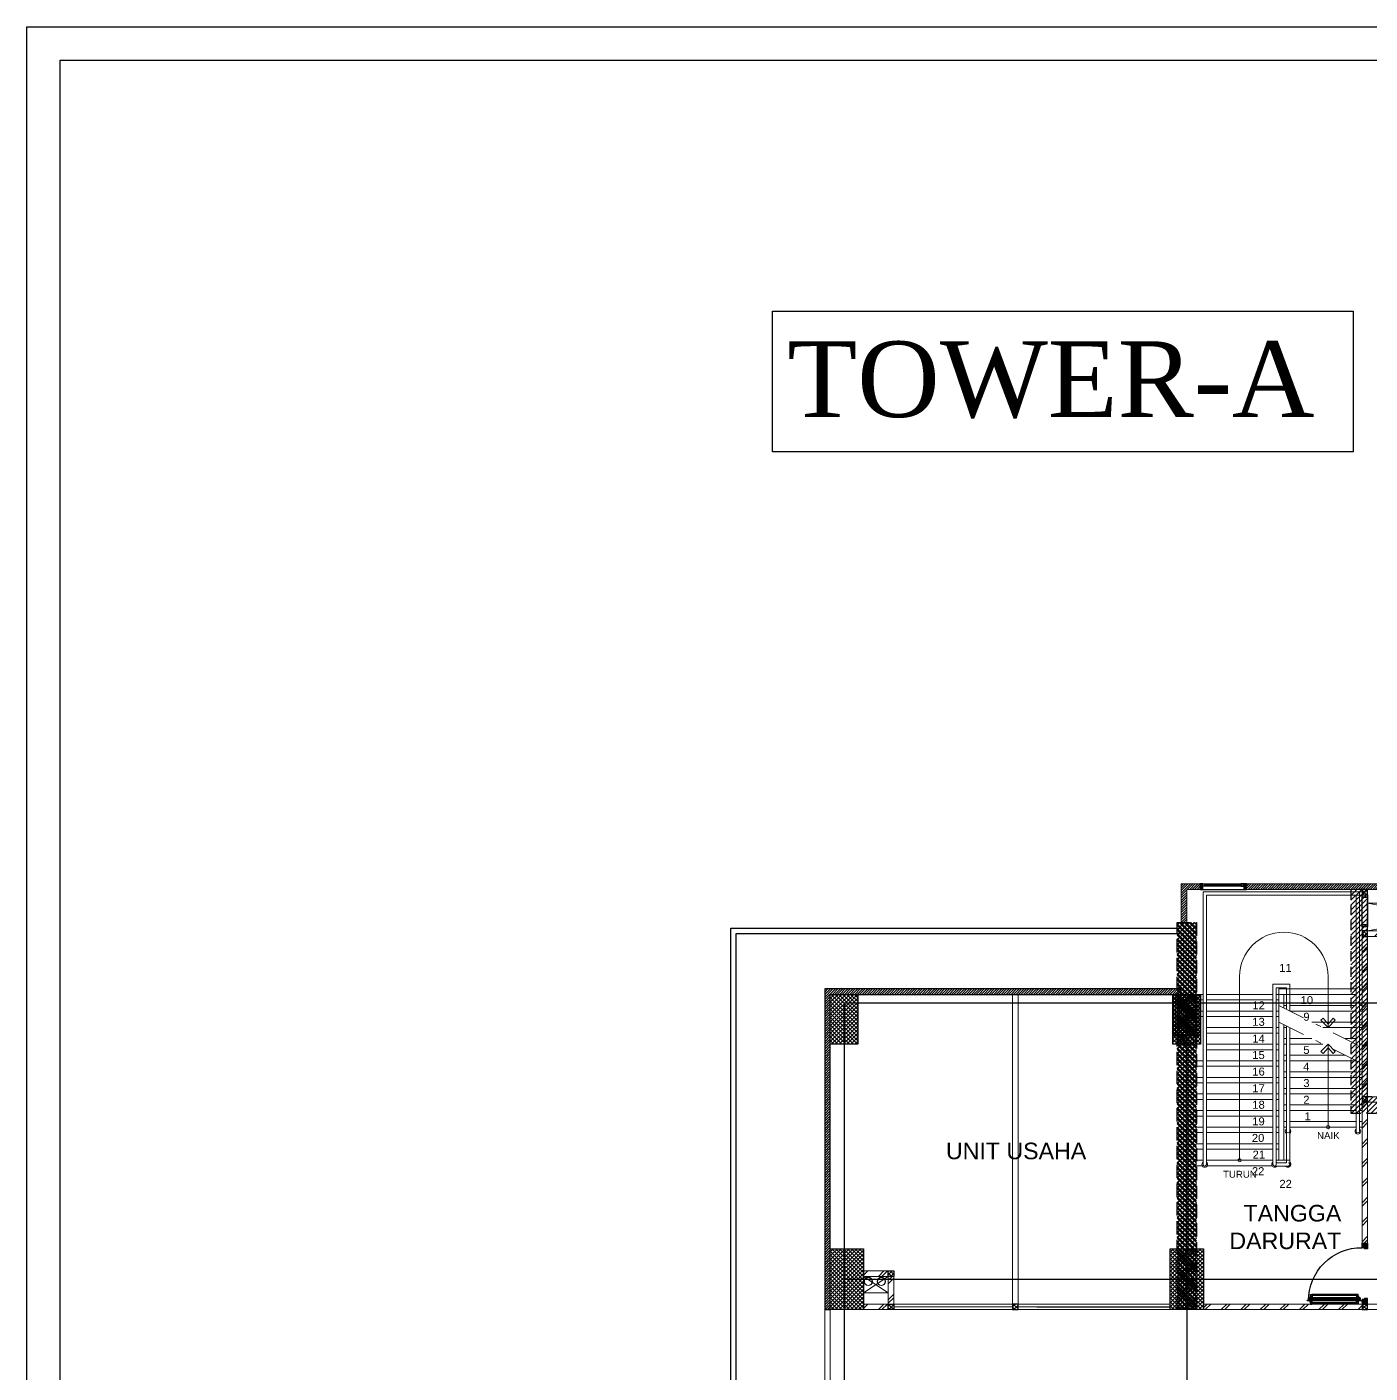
# Model space of a CAD drawing. Header units: millimetres. Extents: x -324 to 75, y -297 to 74.
# Drawn here: x -135.21 to -110.91, y 49.65 to 74 of the extents above; entities that cross this region are included whole.
import ezdxf
from ezdxf.enums import TextEntityAlignment as Align

# ---------------------------------------------------------------- set-up
doc = ezdxf.new("R2010")
doc.units = ezdxf.units.MM
doc.linetypes.add('ACAD_ISO02W100', pattern=[15, 12, -3])
doc.linetypes.add('DASHDOT', pattern=[1, 0.5, -0.25, 0, -0.25])
doc.layers.get('defpoints').update_dxf_attribs({"color": 1})
for name, color, linetype, lineweight in [('ars', 11, 'Continuous', 0), ('ars @ 1', 11, 'Continuous', 0), ('ARSIR', 31, 'Continuous', 5), ('ARSIR @ 1', 31, 'Continuous', 5), ('ARSIR KOLOM @ 1', 8, 'Continuous', 13), ('KOL', 1, 'Continuous', 30), ('KOLOM', 4, 'Continuous', 9), ('KOP', 7, 'Continuous', 20), ('KOP GARIS', 1, 'Continuous', 30), ('lan', 7, 'Continuous', 15), ('LIFT', 15, 'Continuous', 15), ('NOT', 7, 'Continuous', 20), ('Stair', 7, 'Continuous', 15), ('tem', 5, 'Continuous', 20), ('u', 6, 'Continuous', 20)]:
    doc.layers.add(name, color=color, linetype=linetype, lineweight=lineweight)
doc.layers.add('as', color=1, linetype='Continuous', plot=False)
for name, color, linetype in [('dinding', 3, 'Continuous'), ('HID', 1, 'Continuous'), ('Kusen', 30, 'Continuous'), ('STL', 6, 'Continuous'), ('TXT-50', 2, 'Continuous')]:
    doc.layers.add(name, color=color, linetype=linetype)
doc.styles.add('BOLD', font='arial.ttf')
doc.styles.add('RM25', font='arial.ttf')
doc.styles.add('ROMANT', font='romantic.ttf', dxfattribs={"height": 1.2})
doc.styles.get("Standard").update_dxf_attribs({"font": 'arial.ttf'})
pattern_1 = [(45, (1583.21095, -452.5532), (-0.176776695, 0.176776695), []), (45, (1583.27345, -452.5532), (-0.176776695, 0.176776695), [])]
pattern_2 = [(225, (0.55, -51.300008), (0.022097087, -0.022097087), [])]
pattern_3 = [(225, (1.1, 1e-06), (-0.014142, 0.014142), []), (135, (1.1, 1e-06), (0.014142, 0.014142), [])]
pattern_4 = [(315, (-2e-13, 1e-06), (0.014142, 0.014142), []), (45, (-2e-13, 1e-06), (-0.014142, 0.014142), [])]

# ---------------------------------------------------------------- blocks, each defined once
blk = doc.blocks.new('k1')
at = {"layer": 'ars'}
h = blk.add_hatch(dxfattribs=at)
h.set_pattern_fill('_USER', color=256, scale=0.05, angle=45, double=1, pattern_type=0)
h.set_pattern_definition([(45, (0, -5), (-0.03535534, 0.03535534), []), (135, (0, -5), (-0.03535534, -0.03535534), [])])
h.paths.add_polyline_path([(-0.3, -0.55), (0.3, -0.55), (0.3, 0.55), (-0.3, 0.55)])
at = {"layer": 'KOL'}
blk.add_lwpolyline([(-0.3, -0.55), (0.3, -0.55), (0.3, 0.55), (-0.3, 0.55)], close=True, dxfattribs=at)
blk = doc.blocks.new('k3')
at = {"layer": 'ars'}
h = blk.add_hatch(dxfattribs=at)
h.set_pattern_fill('_USER', color=256, scale=0.05, angle=45, double=1, pattern_type=0)
h.set_pattern_definition([(45, (0, -5.05), (-0.03535534, 0.03535534), []), (135, (0, -5.05), (-0.03535534, -0.03535534), [])])
h.paths.add_polyline_path([(-0.25, -0.45), (0.25, -0.45), (0.25, 0.45), (-0.25, 0.45)])
at = {"layer": 'KOL'}
blk.add_lwpolyline([(-0.25, -0.45), (0.25, -0.45), (0.25, 0.45), (-0.25, 0.45)], close=True, dxfattribs=at)
blk = doc.blocks.new('T. J2')
at = {"layer": 'Kusen'}
for p, q in [((-0.419, 0), (0.331, 0)), ((-0.369, 0.1), (0.281, 0.1)), ((0.281, 0.06), (-0.369, 0.06))]:
    blk.add_line(p, q, dxfattribs=at)
for points in [[(-0.459, 0), (-0.419, 0), (-0.419, 0.1), (-0.459, 0.1)], [(0.331, 0), (0.371, 0), (0.371, 0.1), (0.331, 0.1)]]:
    blk.add_lwpolyline(points, close=True, dxfattribs=at)
for points in [[(-0.369, 0.077), (-0.369, 0.06), (-0.419, 0.06), (-0.419, 0.1), (-0.369, 0.1), (-0.369, 0.082), (-0.379, 0.082), (-0.379, 0.077), (-0.369, 0.077)], [(0.281, 0.077), (0.281, 0.06), (0.331, 0.06), (0.331, 0.1), (0.281, 0.1), (0.281, 0.082), (0.291, 0.082), (0.291, 0.077), (0.281, 0.077)]]:
    blk.add_lwpolyline(points, dxfattribs=at)
at = {"layer": 'Kusen', "color": 141}
blk.add_lwpolyline([(-0.379, 0.077), (0.291, 0.077), (0.291, 0.082), (-0.379, 0.082)], close=True, dxfattribs=at)
blk = doc.blocks.new('P.SHAFT')
for points in [[(-0.05, 0.54), (-0.05, 0.58), (0.05, 0.58), (0.05, 0.54)], [(-0.05, 0.04), (-0.05, 0.54), (0.05, 0.54), (0.05, 0.04)], [(-0.05, 0), (-0.05, 0.04), (0.05, 0.04), (0.05, 0)]]:
    blk.add_lwpolyline(points, close=True)
blk = doc.blocks.new('K 10.10')
at = {"layer": 'ars'}
h = blk.add_hatch(dxfattribs=at)
h.set_pattern_fill('_USER', color=256, scale=0.05, angle=45, double=1, pattern_type=0)
h.set_pattern_definition([(45, (0, 0), (-0.035355339, 0.035355339), []), (135, (0, 0), (-0.035355339, -0.035355339), [])])
h.paths.add_polyline_path([(1560.538, 1380.407), (1560.638, 1380.407), (1560.638, 1380.507), (1560.538, 1380.507)])
at = {"layer": 'KOL'}
blk.add_lwpolyline([(1560.538, 1380.407), (1560.638, 1380.407), (1560.638, 1380.507), (1560.538, 1380.507)], close=True, dxfattribs=at)
blk = doc.blocks.new("k3'")
at = {"layer": 'ars'}
h = blk.add_hatch(dxfattribs=at)
h.set_pattern_fill('_USER', color=256, scale=0.05, angle=45, double=1, pattern_type=0)
h.set_pattern_definition([(45, (0, -4.975), (-0.03535534, 0.03535534), []), (135, (0, -4.975), (-0.03535534, -0.03535534), [])])
h.paths.add_polyline_path([(-0.25, -0.375), (0.25, -0.375), (0.25, 0.375), (-0.25, 0.375)])
at = {"layer": 'KOL'}
blk.add_lwpolyline([(-0.25, -0.375), (0.25, -0.375), (0.25, 0.375), (-0.25, 0.375)], close=True, dxfattribs=at)
blk = doc.blocks.new('KLOPRAK-10')
at = {"layer": 'ARSIR KOLOM @ 1'}
blk.add_hatch(color=256, dxfattribs=at).paths.add_polyline_path([(390.015, -20.575), (390.115, -20.575), (390.115, -20.475), (390.015, -20.475)])
at = {"layer": 'as'}
blk.add_line((390.115, -20.475), (390.015, -20.575), dxfattribs=at)
blk.add_lwpolyline([(390.015, -20.475), (390.115, -20.575)], dxfattribs=at)
at = {"layer": 'KOLOM'}
blk.add_lwpolyline([(390.015, -20.575), (390.115, -20.575), (390.115, -20.475), (390.015, -20.475)], close=True, dxfattribs=at)
blk = doc.blocks.new('D-P90')
at = {"layer": 'ars'}
h = blk.add_hatch(dxfattribs=at)
h.set_pattern_fill('ANSI37', color=256, scale=0.005, angle=-90, style=0)
h.set_pattern_definition([(45, (-1350.94906, -1248.591899), (0.01122532015, -0.01122532015), []), (315, (-1350.94906, -1248.591899), (-0.01122532015, -0.01122532015), [])])
h.paths.add_polyline_path([(0.009, -0.183, -0.414214), (0.01, -0.184), (0.01, -1.116, -0.414214), (0.009, -1.117), (-0.034, -1.117, 0.414214), (-0.037, -1.12), (-0.037, -1.142, -1), (-0.038, -1.142), (-0.038, -0.158, -1), (-0.037, -0.158), (-0.037, -0.181, 0.414214), (-0.034, -0.183)])
at = {"layer": 'as'}
for p, q in [((-0.04, -0.158), (-0.046, -0.158)), ((-0.042, -0.161), (-0.042, -0.155))]:
    blk.add_line(p, q, dxfattribs=at)
at = {"layer": 'HID'}
for p, q in [((-0.044, -0.125), (-0.092, -0.077)), ((-0.042, -0.123), (-0.091, -0.075)), ((-0.066, -0.147), (-0.023, -0.104)), ((-0.063, -0.147), (-0.023, -0.107)), ((0.966, -0.147), (0.923, -0.104)), ((0.963, -0.147), (0.923, -0.107)), ((0.942, -0.123), (0.991, -0.075)), ((0.944, -0.125), (0.992, -0.077))]:
    blk.add_line(p, q, dxfattribs=at)
for points in [[(-0.044, -0.125), (-0.044, -0.125), (-0.042, -0.123), (-0.042, -0.123)], [(0.944, -0.125), (0.944, -0.125), (0.942, -0.123), (0.942, -0.123)]]:
    blk.add_lwpolyline(points, dxfattribs=at)
at = {"layer": 'KOL'}
blk.add_line((0.97, -0.13), (0.97, -0.15), dxfattribs=at)
at = {"layer": 'Kusen', "ltscale": 2}
for p, q in [((-0.099, -0.221), (-0.099, -1.06)), ((-0.079, -0.241), (-0.079, -1.06)), ((-0.074, -0.211), (-0.04, -0.211)), ((-0.074, -0.221), (-0.074, -0.211)), ((-0.074, -0.251), (-0.074, -0.241)), ((-0.061, -0.251), (-0.061, -0.211)), ((-0.04, -0.251), (-0.04, -0.211)), ((0.046, -0.211), (0.012, -0.211)), ((0.012, -0.251), (0.012, -0.211)), ((0.033, -0.251), (0.033, -0.211)), ((0.046, -0.221), (0.046, -0.211)), ((0.046, -0.251), (0.046, -0.241)), ((0.053, -0.241), (0.053, -1.06)), ((0.073, -0.221), (0.073, -1.06)), ((-0.074, -0.251), (-0.04, -0.251)), ((0.046, -0.251), (0.012, -0.251)), ((-0.074, -1.05), (-0.04, -1.05)), ((-0.074, -1.05), (-0.074, -1.06)), ((-0.074, -1.08), (-0.074, -1.09)), ((-0.074, -1.09), (-0.04, -1.09)), ((-0.061, -1.05), (-0.061, -1.09)), ((-0.04, -1.05), (-0.04, -1.09)), ((0.046, -1.05), (0.012, -1.05)), ((0.012, -1.05), (0.012, -1.09)), ((0.046, -1.09), (0.012, -1.09)), ((0.033, -1.05), (0.033, -1.09)), ((0.046, -1.05), (0.046, -1.06)), ((0.046, -1.08), (0.046, -1.09))]:
    blk.add_line(p, q, dxfattribs=at)
at = {"layer": 'Kusen'}
for p, q in [((-0.042, -0.155), (-0.038, -0.156)), ((-0.042, -0.157), (-0.038, -0.158))]:
    blk.add_line(p, q, dxfattribs=at)
at = {"layer": 'Kusen', "ltscale": 2}
for points in [[(-0.099, -0.241), (-0.061, -0.241), (-0.061, -0.221), (-0.099, -0.221), (-0.099, -0.241)], [(0.073, -0.241), (0.033, -0.241), (0.033, -0.221), (0.073, -0.221), (0.073, -0.241)], [(-0.101, -1.06), (-0.061, -1.06), (-0.061, -1.08), (-0.101, -1.08), (-0.101, -1.06)], [(0.073, -1.06), (0.033, -1.06), (0.033, -1.08), (0.073, -1.08), (0.073, -1.06)]]:
    blk.add_lwpolyline(points, dxfattribs=at)
at = {"layer": 'Kusen'}
blk.add_circle((-0.042, -0.158), 0.001, dxfattribs=at)
for radius, start, end in [(0.0025, 75.7804, 11.3851), (0.961, 270, 0.4597)]:
    blk.add_arc((-0.042, -0.158), radius, start, end, dxfattribs=at)
at = {"layer": 'STL'}
for p, q in [((-0.038, -0.158), (-0.038, -1.142)), ((-0.037, -0.181), (-0.037, -0.158)), ((-0.034, -0.183), (0.009, -0.183)), ((0.01, -0.184), (0.01, -1.116)), ((-0.037, -1.12), (-0.037, -1.142)), ((-0.034, -1.117), (0.009, -1.117))]:
    blk.add_line(p, q, dxfattribs=at)
for points in [[(0, -0.1), (0, -0.103), (-0.019, -0.103, 0.414214), (-0.02, -0.105), (-0.02, -0.148, -0.414214), (-0.022, -0.15), (-0.068, -0.15, -0.414214), (-0.07, -0.148), (-0.07, -0.13), (-0.067, -0.13), (-0.067, -0.146, 0.414214), (-0.065, -0.147), (-0.024, -0.147, 0.414214), (-0.023, -0.146), (-0.023, -0.102, -0.414214), (-0.021, -0.1)], [(0.9, -0.1), (0.9, -0.103), (0.919, -0.103, -0.414214), (0.92, -0.105), (0.92, -0.148, 0.414214), (0.922, -0.15), (0.968, -0.15, 0.414214), (0.97, -0.148), (0.97, -0.13), (0.967, -0.13), (0.967, -0.146, -0.414214), (0.966, -0.147), (0.925, -0.147, -0.414214), (0.923, -0.146), (0.923, -0.102, 0.414214), (0.921, -0.1)]]:
    blk.add_lwpolyline(points, format="xyb", close=True, dxfattribs=at)
blk.add_lwpolyline([(0.009, -0.182), (-0.034, -0.182, -0.414214), (-0.035, -0.181), (-0.035, -0.158, 1), (-0.04, -0.158), (-0.04, -1.142, 1), (-0.035, -1.142), (-0.035, -1.12, -0.414214), (-0.034, -1.119), (0.009, -1.119, 0.414214), (0.012, -1.116), (0.012, -0.184)], format="xyb", dxfattribs=at)
for centre, radius, start, end in [((-0.038, -0.158), 0.00075, 0, 180), ((-0.034, -0.181), 0.0025, 180, 270), ((0.009, -0.184), 0.0025, 360, 90), ((0.009, -0.184), 0.001, 360, 90), ((-0.038, -1.142), 0.00075, 180, 0), ((-0.034, -1.12), 0.0025, 90, 180), ((0.009, -1.116), 0.001, 270, 0)]:
    blk.add_arc(centre, radius, start, end, dxfattribs=at)
blk = doc.blocks.new('PINTU DARURAT')
at = {"layer": 'ARSIR'}
h = blk.add_hatch(dxfattribs=at)
h.set_pattern_fill('_USER', color=256, scale=0.02, angle=315, style=0, double=1, pattern_type=0)
h.set_pattern_definition(pattern_4)
edge = h.paths.add_edge_path()
edge.add_line((0, 0), (0.1, 0))
edge.add_line((0.1, 0), (0.1, 0.05))
edge.add_line((0.1, 0.05), (0.077, 0.05))
edge.add_line((0.077, 0.05), (0.077, 0.096))
edge.add_arc((0.076, 0.096), 0.0015, 360, 450)
edge.add_line((0.075, 0.097), (0.035, 0.097))
edge.add_arc((0.035, 0.096), 0.0015, 90, 180)
edge.add_line((0.033, 0.096), (0.033, 0.08))
edge.add_line((0.033, 0.08), (0.03, 0.08))
edge.add_line((0.03, 0.08), (0.03, 0.1))
edge.add_line((0.03, 0.1), (0, 0.1))
edge.add_line((0, 0.1), (0, 0))
h = blk.add_hatch(dxfattribs=at)
h.set_pattern_fill('_USER', color=256, scale=0.02, angle=315, style=0, double=1, pattern_type=0)
h.set_pattern_definition(pattern_4)
edge = h.paths.add_edge_path()
edge.add_line((0, 0), (0.1, 0))
edge.add_line((0.1, 0), (0.1, 0.05))
edge.add_line((0.1, 0.05), (0.077, 0.05))
edge.add_line((0.077, 0.05), (0.077, 0.096))
edge.add_arc((0.076, 0.096), 0.0015, 360, 450)
edge.add_line((0.075, 0.097), (0.035, 0.097))
edge.add_arc((0.035, 0.096), 0.0015, 90, 180)
edge.add_line((0.033, 0.096), (0.033, 0.08))
edge.add_line((0.033, 0.08), (0.03, 0.08))
edge.add_line((0.03, 0.08), (0.03, 0.1))
edge.add_line((0.03, 0.1), (0, 0.1))
edge.add_line((0, 0.1), (0, 0))
h = blk.add_hatch(dxfattribs=at)
h.set_pattern_fill('_USER', color=256, scale=0.02, angle=315, style=0, double=1, pattern_type=0)
h.set_pattern_definition(pattern_3)
edge = h.paths.add_edge_path()
edge.add_line((1.1, 0), (1, 0))
edge.add_line((1, 0), (1, 0.05))
edge.add_line((1, 0.05), (1.023, 0.05))
edge.add_line((1.023, 0.05), (1.023, 0.096))
edge.add_arc((1.024, 0.096), 0.0015, -630, -540, ccw=False)
edge.add_line((1.024, 0.097), (1.065, 0.097))
edge.add_arc((1.065, 0.096), 0.0015, -360, -270, ccw=False)
edge.add_line((1.067, 0.096), (1.067, 0.08))
edge.add_line((1.067, 0.08), (1.07, 0.08))
edge.add_line((1.07, 0.08), (1.07, 0.1))
edge.add_line((1.07, 0.1), (1.1, 0.1))
edge.add_line((1.1, 0.1), (1.1, 0))
h = blk.add_hatch(dxfattribs=at)
h.set_pattern_fill('_USER', color=256, scale=0.02, angle=315, style=0, double=1, pattern_type=0)
h.set_pattern_definition(pattern_3)
edge = h.paths.add_edge_path()
edge.add_line((1.1, 0), (1, 0))
edge.add_line((1, 0), (1, 0.05))
edge.add_line((1, 0.05), (1.023, 0.05))
edge.add_line((1.023, 0.05), (1.023, 0.096))
edge.add_arc((1.024, 0.096), 0.0015, -630, -540, ccw=False)
edge.add_line((1.024, 0.097), (1.065, 0.097))
edge.add_arc((1.065, 0.096), 0.0015, -360, -270, ccw=False)
edge.add_line((1.067, 0.096), (1.067, 0.08))
edge.add_line((1.067, 0.08), (1.07, 0.08))
edge.add_line((1.07, 0.08), (1.07, 0.1))
edge.add_line((1.07, 0.1), (1.1, 0.1))
edge.add_line((1.1, 0.1), (1.1, 0))
at = {"layer": 'KOL'}
blk.add_line((1.1, 0.1), (1.1, 0), dxfattribs=at)
blk.add_line((1.1, 0.1), (1.1, 0), dxfattribs=at)
blk.add_line((1.1, 0.1), (1.1, 0), dxfattribs=at)
blk.add_line((1.1, 0.1), (1.1, 0), dxfattribs=at)
for points in [[(0, 0), (0.1, 0), (0.1, 0.05), (0.077, 0.05), (0.077, 0.096, 0.414214), (0.075, 0.097), (0.035, 0.097, 0.414214), (0.033, 0.096), (0.033, 0.08), (0.03, 0.08), (0.03, 0.1), (0, 0.1)], [(0, 0), (0.1, 0), (0.1, 0.05), (0.077, 0.05), (0.077, 0.096, 0.414214), (0.075, 0.097), (0.035, 0.097, 0.414214), (0.033, 0.096), (0.033, 0.08), (0.03, 0.08), (0.03, 0.1), (0, 0.1)], [(1.1, 0), (1, 0), (1, 0.05), (1.023, 0.05), (1.023, 0.096, -0.414214), (1.024, 0.097), (1.065, 0.097, -0.414214), (1.067, 0.096), (1.067, 0.08), (1.07, 0.08), (1.07, 0.1), (1.1, 0.1)], [(1.1, 0), (1, 0), (1, 0.05), (1.023, 0.05), (1.023, 0.096, -0.414214), (1.024, 0.097), (1.065, 0.097, -0.414214), (1.067, 0.096), (1.067, 0.08), (1.07, 0.08), (1.07, 0.1), (1.1, 0.1)]]:
    blk.add_lwpolyline(points, format="xyb", close=True, dxfattribs=at)
at = {"layer": 'Kusen', "xscale": -1, "rotation": 180}
blk.add_blockref('D-P90', (0.1, -0.05), dxfattribs=at)
blk = doc.blocks.new('T.DAR')
at = {"layer": 'ars'}
h = blk.add_hatch(dxfattribs=at)
h.set_pattern_fill('ANSI31', color=256, scale=0.25, style=0)
h.set_pattern_definition(pattern_2)
h.paths.add_polyline_path([(0.2, 7), (0.3, 7), (0.3, 7.6), (0.55, 7.6), (0.55, 7.7), (0.2, 7.7)])
h = blk.add_hatch(dxfattribs=at)
h.set_pattern_fill('ANSI31', color=256, scale=0.25, style=0)
h.set_pattern_definition(pattern_2)
edge = h.paths.add_edge_path()
edge.add_line((0.2, 7), (0.2, 7.7))
edge.add_line((0.2, 7.7), (0.55, 7.7))
edge.add_line((0.55, 7.7), (0.55, 7.6))
edge.add_line((0.55, 7.6), (0.3, 7.6))
edge.add_line((0.3, 7.6), (0.3, 7))
edge.add_line((0.3, 7), (0.2, 7))
h = blk.add_hatch(dxfattribs=at)
h.set_pattern_fill('ANSI31', color=256, scale=0.25, style=0)
h.set_pattern_definition([(225, (6.599998, -51.300008), (0.022097087, -0.022097087), [])])
h.paths.add_polyline_path([(6.5, 7), (6.6, 7), (6.6, 7.7), (1.38, 7.7), (1.38, 7.6), (6.5, 7.6)])
h = blk.add_hatch(dxfattribs=at)
h.set_pattern_fill('ANSI37', color=256, scale=0.02, style=0)
h.set_pattern_definition([(45, (268.691906, -190.19392), (-0.044901281, 0.044901281), []), (135, (268.691906, -190.19392), (-0.044901281, -0.044901281), [])])
h.paths.add_polyline_path([(0.475, 0), (0.125, 0), (0.125, 7), (0.475, 7)])
h = blk.add_hatch(dxfattribs=at)
h.set_pattern_fill('ANSI37', color=256, scale=0.02, style=0)
h.set_pattern_definition([(45, (6.5, -8e-06), (-0.0449013, 0.0449013), []), (135, (6.5, -8e-06), (-0.0449013, -0.0449013), [])])
h.paths.add_polyline_path([(6.45, 2.2), (6.8, 2.2), (6.8, 7), (6.45, 7)])
h = blk.add_hatch(dxfattribs=at)
h.set_pattern_fill('TEMBOK', color=256, scale=0.25)
h.set_pattern_definition([(45, (6.5, -51.72), (-0.1767767, 0.1767767), []), (45, (6.5625, -51.72), (-0.1767767, 0.1767767), [])])
h.paths.add_polyline_path([(6.55, 3.17), (6.45, 3.17), (6.45, 4.95), (6.55, 4.95)])
h = blk.add_hatch(dxfattribs=at)
h.set_pattern_fill('TEMBOK', color=256, scale=0.25)
h.set_pattern_definition([(45, (0.71143, -49.94), (-0.1767767, 0.1767767), []), (45, (0.77393, -49.94), (-0.1767767, 0.1767767), [])])
h.paths.add_polyline_path([(5.861, 3.75), (6.45, 3.75), (6.45, 3.85), (5.861, 3.85)])
at = {"layer": 'ars @ 1'}
h = blk.add_hatch(dxfattribs=at)
h.set_pattern_fill('TEMBOK', color=256, scale=0.25)
h.set_pattern_definition([(45, (33.3, 5.805), (-0.1767767, 0.1767767), []), (45, (33.3625, 5.805), (-0.1767767, 0.1767767), [])])
h.paths.add_polyline_path([(6.4, 6.85), (6.4, 6.75), (3.662, 6.75), (3.662, 6.85)])
h = blk.add_hatch(dxfattribs=at)
h.set_pattern_fill('TEMBOK', color=256, scale=0.25)
h.set_pattern_definition([(45, (1583.11878, -452.5532), (-0.176776695, 0.176776695), []), (45, (1583.18128, -452.5532), (-0.176776695, 0.176776695), [])])
h.paths.add_polyline_path([(3.57, 1.2), (3.47, 1.2), (3.47, 6.75), (3.57, 6.75)])
h = blk.add_hatch(dxfattribs=at)
h.set_pattern_fill('TEMBOK', color=256, scale=0.25)
h.set_pattern_definition(pattern_1)
h.paths.add_polyline_path([(0.6, 0), (0.6, 0.1), (3.562, 0.1), (3.562, 0)])
h = blk.add_hatch(dxfattribs=at)
h.set_pattern_fill('TEMBOK', color=256, scale=0.25)
h.set_pattern_definition(pattern_1)
h.paths.add_polyline_path([(3.662, 0), (3.662, 0.1), (5.1, 0.1), (5.1, 0)])
at = {"layer": 'ARSIR @ 1'}
h = blk.add_hatch(dxfattribs=at)
h.set_pattern_fill('ANSI32', color=256, scale=0.01, style=0, double=1)
h.set_pattern_definition([(45, (0.79921, 3.74999), (0.067352, -0.067352), []), (45, (0.79921, 3.79489), (0.067352, -0.067352), [])])
h.paths.add_polyline_path([(4.006, 3.85), (4.006, 3.75), (4.249, 3.75), (4.249, 3.85)])
h = blk.add_hatch(dxfattribs=at)
h.set_pattern_fill('ANSI32', color=256, scale=0.01, style=0, double=1)
h.set_pattern_definition([(45, (2.49209, 3.74999), (0.067352, -0.067352), []), (45, (2.49209, 3.79489), (0.067352, -0.067352), [])])
h.paths.add_polyline_path([(5.655, 3.85), (5.655, 3.75), (5.761, 3.75), (5.761, 3.85)])
at = {"layer": 'defpoints', "color": 3, "linetype": 'ACAD_ISO02W100', "ltscale": 0.015}
blk.add_lwpolyline([(6.45, 3.55), (6.45, 3.85), (3.57, 3.85), (3.57, 7.6), (3.57, 7.6), (3.27, 7.6), (3.27, 3.55), (6.45, 3.55)], dxfattribs=at)
at = {"layer": 'dinding'}
for points in [[(4.006, 3.85), (4.006, 3.75), (4.249, 3.75), (4.249, 3.85)], [(5.655, 3.85), (5.655, 3.75), (5.761, 3.75), (5.761, 3.85)]]:
    blk.add_lwpolyline(points, close=True, dxfattribs=at)
at = {"layer": 'KOLOM', "linetype": 'ACAD_ISO02W100', "ltscale": 0.02}
for points in [[(0.475, 0), (0.125, 0), (0.125, 7), (0.475, 7)], [(6.8, 2.2), (6.45, 2.2), (6.45, 7), (6.8, 7)]]:
    blk.add_lwpolyline(points, close=True, dxfattribs=at)
at = {"layer": 'lan', "linetype": 'Continuous'}
for p, q in [((3.57, 7.35), (6.25, 7.35)), ((6.25, 7.35), (6.25, 6.85))]:
    blk.add_line(p, q, dxfattribs=at)
for points in [[(6.25, 7.35), (3.57, 6.85)], [(6.25, 6.85), (3.57, 7.35)]]:
    blk.add_lwpolyline(points, dxfattribs=at)
at = {"layer": 'LIFT'}
for points in [[(4.114, 4.003), (5.754, 4.003), (5.754, 6.143), (4.114, 6.143)], [(4.134, 4.023), (5.734, 4.023), (5.734, 6.123), (4.134, 6.123)], [(4.249, 3.932), (5.655, 3.932), (5.655, 3.968), (4.249, 3.968)], [(4.249, 3.932), (4.402, 3.932), (4.402, 3.968), (4.249, 3.968)], [(4.402, 3.85), (4.249, 3.85), (4.249, 3.897), (4.402, 3.897)], [(4.402, 3.897), (5.502, 3.897), (5.502, 3.932), (4.402, 3.932)], [(5.502, 3.932), (5.655, 3.932), (5.655, 3.968), (5.502, 3.968)], [(5.502, 3.85), (5.655, 3.85), (5.655, 3.897), (5.502, 3.897)]]:
    blk.add_lwpolyline(points, close=True, dxfattribs=at)
for points in [[(4.249, 3.85), (4.249, 3.75), (4.309, 3.75), (4.367, 3.815), (4.402, 3.815), (4.402, 3.85), (4.249, 3.85)], [(5.655, 3.85), (5.655, 3.75), (5.594, 3.75), (5.537, 3.815), (5.502, 3.815), (5.502, 3.85), (5.655, 3.85)]]:
    blk.add_lwpolyline(points, dxfattribs=at)
at = {"layer": 'tem'}
blk.add_lwpolyline([(0.2, 7), (0.2, 7.7), (0.55, 7.7), (0.55, 7.6), (0.3, 7.6), (0.3, 7), (0.2, 7)], dxfattribs=at)
blk.add_lwpolyline([(0.2, 7), (0.2, 7.7), (0.55, 7.7), (0.55, 7.6), (0.3, 7.6), (0.3, 7), (0.2, 7)], dxfattribs=at)
for points in [[(1.38, 7.7), (1.38, 7.6), (6.5, 7.6), (6.5, 7), (6.6, 7), (6.6, 7.7)], [(3.57, 6.92), (3.47, 6.92), (3.47, 6.85), (3.57, 6.85)], [(6.45, 6.85), (6.45, 6.75), (3.57, 6.75), (3.57, 6.85)], [(3.57, 1.2), (3.47, 1.2), (3.47, 6.75), (3.57, 6.75)], [(3.57, 3.75), (3.57, 3.85), (3.906, 3.85), (3.906, 3.75)], [(5.861, 3.75), (5.861, 3.85), (6.45, 3.85), (6.45, 3.75)], [(0.6, 0), (0.6, 0.1), (3.47, 0.1), (3.47, 0)], [(3.57, 0), (3.57, 0.1), (5.1, 0.1), (5.1, 0)]]:
    blk.add_lwpolyline(points, close=True, dxfattribs=at)
at = {"color": 2}
for p in [(-386.108, 24.325), (-384.253, 24.325)]:
    blk.add_blockref('KLOPRAK-10', p, dxfattribs=at)
at = {"color": 2, "rotation": 90}
blk.add_blockref('PINTU DARURAT', (3.57, 0.1), dxfattribs=at)
at = {"color": 2, "xscale": -1}
blk.add_blockref('PINTU DARURAT', (6.2, 0), dxfattribs=at)
at = {"layer": 'KOL', "xscale": -1, "rotation": 180}
for name, p in [("k3'", (0.3, 5.325)), ("k3'", (0.3, 5.325)), ('k1', (0.3, 0.55)), ('k1', (6.5, 0.55))]:
    blk.add_blockref(name, p, dxfattribs=at)
at = {"layer": 'KOLOM', "extrusion": (0, 0, -1), "xscale": -1, "zscale": -1, "rotation": 180}
for p in [(-1564.108, 1388.007), (-1564.108, 1387.257), (-1564.108, 1384.257), (-1564.108, 1380.507)]:
    blk.add_blockref('K 10.10', p, dxfattribs=at)
at = {"layer": 'Kusen'}
blk.add_blockref('T. J2', (0.999, 7.6), dxfattribs=at)
blk.add_blockref('T. J2', (0.999, 7.6), dxfattribs=at)
at = {"layer": 'Kusen', "color": 2, "rotation": 179.9999772094499}
blk.add_blockref('P.SHAFT', (3.52, 7.5), dxfattribs=at)
blk = doc.blocks.new('A-2')
at = {"layer": 'ars'}
h = blk.add_hatch(dxfattribs=at)
h.set_pattern_fill('ANSI31', color=256, scale=0.01, angle=180, style=0)
h.set_pattern_definition([(225, (0.099944, 0.143103), (0.02245064, -0.02245064), [])])
h.paths.add_polyline_path([(-30.733, 57.368), (-37.083, 57.368), (-37.183, 57.368), (-37.183, 51.568), (-37.083, 51.568), (-37.083, 57.268), (-30.733, 57.268)])
h = blk.add_hatch(dxfattribs=at)
h.set_pattern_fill('TEMBOK', color=256, scale=0.25)
h.set_pattern_definition([(45, (4.67994, -1.9569), (-0.1767767, 0.1767767), []), (45, (4.74244, -1.9569), (-0.1767767, 0.1767767), [])])
h.paths.add_polyline_path([(-36.033, 52.168), (-36.483, 52.168), (-36.483, 52.268), (-36.033, 52.268)])
h = blk.add_hatch(dxfattribs=at)
h.set_pattern_fill('TEMBOK', color=256, scale=0.25)
h.set_pattern_definition([(45, (2.94994, -6.0569), (-0.1767767, 0.1767767), []), (45, (3.01244, -6.0569), (-0.1767767, 0.1767767), [])])
h.paths.add_polyline_path([(-36.033, 51.668), (-35.933, 51.668), (-35.933, 52.168), (-36.033, 52.168)])
h = blk.add_hatch(dxfattribs=at)
h.set_pattern_fill('TEMBOK', color=256, scale=0.25)
h.set_pattern_definition([(45, (4.67994, -2.5569), (-0.1767767, 0.1767767), []), (45, (4.74244, -2.5569), (-0.1767767, 0.1767767), [])])
h.paths.add_polyline_path([(-36.033, 51.568), (-36.483, 51.568), (-36.483, 51.668), (-36.033, 51.668)])
for p, q in [((-38.883, 41.168), (-38.883, 58.468)), ((-38.883, 58.468), (-30.733, 58.468)), ((-38.783, 41.868), (-38.783, 58.368)), ((-38.783, 58.368), (-30.733, 58.368))]:
    blk.add_line(p, q)
for p, q in [((-30.339, 59.124), (-30.339, 54.193)), ((-27.414, 59.124), (-30.339, 59.124)), ((-30.277, 59.061), (-30.277, 54.193)), ((-27.477, 59.061), (-30.277, 59.061)), ((-27.569, 59.061), (-27.569, 55.918)), ((-27.507, 59.124), (-27.507, 55.886)), ((-29.077, 57.451), (-29.077, 54.193)), ((-28.769, 57.451), (-29.077, 57.451)), ((-29.014, 57.389), (-29.014, 54.193)), ((-28.832, 57.389), (-29.014, 57.389)), ((-28.97, 57.268), (-28.97, 57.368)), ((-28.739, 57.368), (-28.97, 57.368)), ((-28.832, 57.389), (-28.832, 56.999)), ((-28.769, 57.451), (-28.769, 56.968)), ((-27.569, 57.368), (-28.769, 57.368)), ((-27.463, 57.368), (-27.507, 57.368)), ((-30.339, 57.168), (-30.383, 57.168)), ((-29.077, 57.168), (-30.277, 57.168)), ((-28.97, 57.168), (-29.014, 57.168)), ((-28.832, 57.068), (-28.875, 57.068)), ((-27.569, 57.068), (-28.769, 57.068)), ((-27.463, 57.068), (-27.507, 57.068)), ((-30.339, 56.868), (-30.383, 56.868)), ((-29.077, 56.868), (-30.277, 56.868)), ((-28.97, 56.868), (-29.014, 56.868)), ((-27.569, 56.768), (-28.369, 56.768)), ((-27.463, 56.768), (-27.507, 56.768)), ((-29.077, 56.568), (-30.277, 56.568)), ((-28.97, 56.568), (-29.014, 56.568)), ((-28.832, 56.699), (-28.832, 54.224)), ((-28.769, 56.668), (-28.769, 54.161)), ((-29.077, 56.268), (-30.277, 56.268)), ((-28.97, 56.268), (-29.014, 56.268)), ((-28.832, 56.468), (-28.875, 56.468)), ((-28.369, 56.468), (-28.769, 56.468)), ((-27.569, 56.468), (-27.769, 56.468)), ((-27.463, 56.468), (-27.507, 56.468)), ((-28.832, 56.168), (-28.875, 56.168)), ((-27.769, 56.168), (-28.769, 56.168)), ((-27.569, 56.068), (-27.569, 54.793)), ((-27.507, 56.036), (-27.507, 54.793)), ((-30.339, 55.968), (-30.458, 55.968)), ((-29.077, 55.968), (-30.277, 55.968)), ((-28.97, 55.968), (-29.014, 55.968)), ((-28.832, 55.868), (-28.875, 55.868)), ((-27.569, 55.868), (-28.769, 55.868)), ((-27.463, 55.868), (-27.507, 55.868)), ((-30.339, 55.668), (-30.458, 55.668)), ((-29.077, 55.668), (-30.277, 55.668)), ((-28.97, 55.668), (-29.014, 55.668)), ((-28.832, 55.568), (-28.875, 55.568)), ((-27.569, 55.568), (-28.769, 55.568)), ((-27.463, 55.568), (-27.507, 55.568)), ((-30.339, 55.368), (-30.458, 55.368)), ((-29.077, 55.368), (-30.277, 55.368)), ((-28.97, 55.368), (-29.014, 55.368)), ((-30.339, 55.068), (-30.458, 55.068)), ((-29.077, 55.068), (-30.277, 55.068)), ((-28.97, 55.068), (-29.014, 55.068)), ((-28.832, 55.268), (-28.875, 55.268)), ((-27.569, 55.268), (-28.769, 55.268)), ((-27.463, 55.268), (-27.507, 55.268)), ((-28.832, 54.968), (-28.875, 54.968)), ((-27.569, 54.968), (-28.769, 54.968)), ((-27.463, 54.968), (-27.507, 54.968)), ((-30.339, 54.768), (-30.458, 54.768)), ((-29.077, 54.768), (-30.277, 54.768)), ((-28.97, 54.768), (-29.014, 54.768)), ((-30.339, 54.468), (-30.458, 54.468)), ((-29.077, 54.468), (-30.277, 54.468)), ((-28.97, 54.468), (-29.014, 54.468)), ((-30.339, 54.168), (-30.458, 54.168)), ((-29.09, 54.168), (-30.263, 54.168)), ((-28.769, 54.161), (-29.045, 54.161)), ((-28.832, 54.224), (-29.014, 54.224))]:
    blk.add_line(p, q, dxfattribs=at)
for centre, radius in [((-36.395, 52.076), 0.075), ((-36.395, 52.076), 0.071), ((-36.159, 52.076), 0.075), ((-36.159, 52.076), 0.071)]:
    blk.add_circle(centre, radius, dxfattribs=at)
for centre, radius, start, end in [((-28.8, 54.793), 0.0512, 127.5719, 232.4281), ((-28.8, 54.793), 0.0312, 180, 0), ((-28.8, 54.793), 0.0512, 307.5719, 52.4281), ((-27.538, 54.793), 0.0512, 127.5719, 52.4281), ((-27.538, 54.793), 0.0312, 180, 0), ((-30.308, 54.193), 0.0512, 127.5719, 52.4281), ((-30.308, 54.193), 0.0312, 180, 0), ((-29.045, 54.193), 0.0512, 127.5719, 322.4281), ((-29.045, 54.193), 0.0312, 180, 0), ((-29.045, 54.193), 0.0512, 37.5719, 52.4281), ((-28.8, 54.193), 0.0512, 127.5719, 142.4281), ((-28.8, 54.193), 0.0512, 217.5719, 52.4281), ((-28.8, 54.193), 0.0312, 270, 90)]:
    blk.add_arc(centre, radius, start, end, dxfattribs=at)
at = {"layer": 'as'}
for p, q in [((-36.833, 57.118), (37.567, 57.118)), ((-36.833, 57.118), (-36.833, 44.018)), ((-30.633, 57.118), (-30.633, 44.018)), ((-36.833, 52.118), (37.567, 52.118)), ((-33.343, 51.618), (-30.933, 51.618))]:
    blk.add_line(p, q, dxfattribs=at)
at = {"layer": 'KOL'}
blk.add_lwpolyline([(-30.733, 57.368), (-37.083, 57.368), (-37.183, 57.368), (-37.183, 51.568), (-37.083, 51.568), (-37.083, 57.268), (-30.733, 57.268), (-30.733, 57.368)], dxfattribs=at)
at = {"layer": 'lan'}
for p, q in [((-29.677, 57.594), (-29.677, 54.268)), ((-28.077, 56.668), (-28.077, 57.594)), ((-30.339, 57.268), (-30.383, 57.268)), ((-29.077, 57.268), (-30.277, 57.268)), ((-28.739, 57.268), (-29.014, 57.268)), ((-28.97, 57.268), (-28.97, 54.268)), ((-28.875, 57.268), (-28.875, 57.021)), ((-27.569, 57.268), (-28.769, 57.268)), ((-27.463, 57.268), (-27.507, 57.268)), ((-30.339, 56.968), (-30.383, 56.968)), ((-29.077, 56.968), (-30.277, 56.968)), ((-28.97, 56.968), (-29.014, 56.968)), ((-27.569, 56.968), (-28.769, 56.968)), ((-27.463, 56.968), (-27.507, 56.968)), ((-29.077, 56.668), (-30.277, 56.668)), ((-28.97, 56.668), (-29.014, 56.668)), ((-28.875, 56.721), (-28.875, 54.268)), ((-28.832, 56.668), (-28.875, 56.668)), ((-27.569, 56.668), (-28.169, 56.668)), ((-27.463, 56.668), (-27.507, 56.668)), ((-29.077, 56.368), (-30.277, 56.368)), ((-28.97, 56.368), (-29.014, 56.368)), ((-28.832, 56.368), (-28.875, 56.368)), ((-28.169, 56.368), (-28.769, 56.368)), ((-28.077, 54.868), (-28.077, 56.368)), ((-27.463, 56.368), (-27.507, 56.368)), ((-30.339, 56.068), (-30.458, 56.068)), ((-29.077, 56.068), (-30.277, 56.068)), ((-28.97, 56.068), (-29.014, 56.068)), ((-28.832, 56.068), (-28.875, 56.068)), ((-27.569, 56.068), (-28.769, 56.068)), ((-30.339, 55.768), (-30.458, 55.768)), ((-29.077, 55.768), (-30.277, 55.768)), ((-28.97, 55.768), (-29.014, 55.768)), ((-28.832, 55.768), (-28.875, 55.768)), ((-27.569, 55.768), (-28.769, 55.768)), ((-27.463, 55.768), (-27.507, 55.768)), ((-30.339, 55.468), (-30.458, 55.468)), ((-29.077, 55.468), (-30.277, 55.468)), ((-28.97, 55.468), (-29.014, 55.468)), ((-28.832, 55.468), (-28.875, 55.468)), ((-27.569, 55.468), (-28.769, 55.468)), ((-27.463, 55.468), (-27.507, 55.468)), ((-30.339, 55.168), (-30.458, 55.168)), ((-29.077, 55.168), (-30.277, 55.168)), ((-28.97, 55.168), (-29.014, 55.168)), ((-28.832, 55.168), (-28.875, 55.168)), ((-27.569, 55.168), (-28.769, 55.168)), ((-27.463, 55.168), (-27.507, 55.168)), ((-30.339, 54.868), (-30.458, 54.868)), ((-29.077, 54.868), (-30.277, 54.868)), ((-28.97, 54.868), (-29.014, 54.868)), ((-28.832, 54.868), (-28.875, 54.868)), ((-27.569, 54.868), (-28.769, 54.868)), ((-27.463, 54.868), (-27.507, 54.868)), ((-30.339, 54.568), (-30.458, 54.568)), ((-29.077, 54.568), (-30.277, 54.568)), ((-28.97, 54.568), (-29.014, 54.568)), ((-30.339, 54.268), (-30.458, 54.268)), ((-29.077, 54.268), (-30.277, 54.268)), ((-28.783, 54.268), (-29.014, 54.268)), ((-33.783, 51.618), (-35.933, 51.618)), ((-33.683, 51.618), (-30.933, 51.618))]:
    blk.add_line(p, q, dxfattribs=at)
at = {"layer": 'lan', "linetype": 'DASHDOT'}
for p, q in [((-28.97, 57.068), (-27.371, 56.269)), ((-28.97, 56.768), (-27.371, 55.969))]:
    blk.add_line(p, q, dxfattribs=at)
at = {"layer": 'lan'}
for points in [[(-33.683, 51.668), (-33.783, 51.668), (-33.783, 57.268), (-33.683, 57.268)], [(-36.483, 51.568), (-36.483, 51.668), (-33.783, 51.668), (-33.783, 51.568)], [(-30.933, 51.568), (-30.933, 51.668), (-33.683, 51.668), (-33.683, 51.568)], [(-37.183, 49.568), (-37.083, 49.568), (-37.083, 51.568), (-37.183, 51.568)]]:
    blk.add_lwpolyline(points, close=True, dxfattribs=at)
at = {"layer": 'lan', "ltscale": 2}
for points in [[(-27.986, 56.836), (-27.946, 56.802), (-28.077, 56.668), (-28.208, 56.801), (-28.168, 56.836), (-28.077, 56.73), (-27.986, 56.836)], [(-27.986, 56.2), (-27.946, 56.234), (-28.077, 56.368), (-28.208, 56.234), (-28.168, 56.2), (-28.077, 56.305), (-27.986, 56.2)]]:
    blk.add_lwpolyline(points, close=True, dxfattribs=at)
at = {"layer": 'lan'}
blk.add_arc((-28.877, 57.594), 0.8, 0, 180, dxfattribs=at)
at = {"layer": 'Stair'}
for centre in [(-28.077, 54.868), (-29.677, 54.268)]:
    blk.add_circle(centre, 0.0296, dxfattribs=at)
at = {"layer": 'tem', "ltscale": 2}
blk.add_lwpolyline([(-27.363, 58.488), (-27.463, 58.488), (-27.463, 58.418), (-27.363, 58.418)], close=True, dxfattribs=at)
at = {"layer": 'tem'}
for points in [[(-36.033, 52.268), (-36.483, 52.268), (-36.483, 52.168), (-36.033, 52.168)], [(-36.033, 51.668), (-35.933, 51.668), (-35.933, 52.168), (-36.033, 52.168)], [(-36.483, 51.568), (-36.033, 51.568), (-36.033, 51.668), (-36.483, 51.668)]]:
    blk.add_lwpolyline(points, close=True, dxfattribs=at)
at = {"layer": 'defpoints'}
blk.add_blockref('T.DAR', (-30.933, 51.568), dxfattribs=at)
at = {"layer": 'KOL', "xscale": -1}
for p in [(-36.833, 56.818), (-30.633, 56.818)]:
    blk.add_blockref('k3', p, dxfattribs=at)
at = {"layer": 'KOL', "xscale": -1, "rotation": 180}
for p in [(-36.783, 52.118), (-30.633, 52.118)]:
    blk.add_blockref('k1', p, dxfattribs=at)
at = {"layer": 'KOLOM', "extrusion": (0, 0, -1), "xscale": -1, "zscale": -1, "rotation": 180}
for p in [(-1533.175, 1439.575), (-1533.175, 1438.825), (-1526.855, 1432.075)]:
    blk.add_blockref('K 10.10', p, dxfattribs=at)
at = {"layer": 'KOLOM', "extrusion": (0, 0, -1), "zscale": -1, "rotation": 180}
for p in [(1596.571, 1432.675), (1596.571, 1432.075)]:
    blk.add_blockref('K 10.10', p, dxfattribs=at)
at = {"layer": 'Kusen'}
blk.add_blockref('T. J2', (-29.924, 59.168), dxfattribs=at)
blk.add_blockref('T. J2', (-29.924, 59.168), dxfattribs=at)
at = {"layer": 'Kusen', "color": 2, "rotation": 179.9999772094499}
blk.add_blockref('P.SHAFT', (-27.413, 59.068), dxfattribs=at)
blk = doc.blocks.new('KOP A3 DED')
blk.add_lwpolyline([(-21, 29.697), (21, 29.697), (21, 0), (-21, 0), (-21, 29.697)])
at = {"layer": 'KOP GARIS'}
blk.add_lwpolyline([(-20.8, 29.497), (20.8, 29.497), (20.8, 0.2), (-20.8, 0.2)], close=True, dxfattribs=at)
at = {"layer": 'KOP', "style": 'BOLD'}
for tag, p in [('JUDUL1', (15.9445, 4.0923)), ('JUDUL2', (15.9445, 3.7473)), ('JUDUL3', (15.9445, 3.4272)), ('NO', (17.2146, 1.1006)), ('REFF', (17.207, 0.7266)), ('FILE', (17.1894, 0.3359))]:
    blk.add_attdef(tag, p, '', height=0.12, dxfattribs=at)
for tag, p in [('SCALE1', (18.1706, 1.9482)), ('NAME', (16.3626, 1.7379)), ('SCALE2', (18.1692, 1.7325)), ('DATE', (19.9002, 1.7571)), ('SCALE3', (18.17, 1.521))]:
    blk.add_attdef(tag, text='', height=0.12, dxfattribs=at).set_placement(p, align=Align.MIDDLE_CENTER)

msp = doc.modelspace()

# ---------------------------------------------------------------- hatches: boundary and pattern name
at = {"layer": 'defpoints'}
h = msp.add_hatch(dxfattribs=at)
h.set_pattern_fill('ANSI31', color=3, scale=0.02, style=0)
h.set_pattern_definition([(45, (160.36577, -139.39816), (-0.044901281, 0.044901281), [])])
edge = h.paths.add_edge_path()
edge.add_line((-108.076, 54.346), (-108.076, 54.646))
edge.add_line((-108.076, 54.646), (-110.956, 54.646))
edge.add_line((-110.956, 54.646), (-110.956, 58.396))
edge.add_line((-110.956, 58.396), (-111.256, 58.396))
edge.add_line((-111.256, 58.396), (-111.256, 54.346))
edge.add_line((-111.256, 54.346), (-108.076, 54.346))
h = msp.add_hatch(dxfattribs=at)
h.set_pattern_fill('ANSI37', color=2, scale=0.02, style=0)
h.set_pattern_definition([(45, (154.16577, -139.39816), (-0.044901281, 0.044901281), []), (135, (154.16577, -139.39816), (-0.044901281, -0.044901281), [])])
h.paths.add_polyline_path([(-114.051, 50.796), (-114.401, 50.796), (-114.401, 57.796), (-114.051, 57.796)])

# ---------------------------------------------------------------- linework, layer by layer
at = {"layer": 'defpoints', "color": 3, "linetype": 'ACAD_ISO02W100', "ltscale": 0.015}
msp.add_lwpolyline([(-108.076, 54.346), (-108.076, 54.646), (-110.956, 54.646), (-110.956, 58.396), (-110.956, 58.396), (-111.256, 58.396), (-111.256, 54.346), (-108.076, 54.346)], dxfattribs=at)
at = {"layer": 'defpoints', "color": 2, "linetype": 'ACAD_ISO02W100', "ltscale": 0.02}
msp.add_lwpolyline([(-114.051, 50.796), (-114.401, 50.796), (-114.401, 57.796), (-114.051, 57.796)], close=True, dxfattribs=at)
at = {"layer": 'TXT-50'}
msp.add_lwpolyline([(-111.215, 66.31), (-121.719, 66.31), (-121.719, 68.855), (-111.215, 68.855)], close=True, dxfattribs=at)
at = {"layer": 'u'}
for points in [[(-120.076, 51.396), (-119.626, 51.096)], [(-120.076, 51.096), (-119.626, 51.395)], [(-120.076, 51.096), (-119.626, 51.096)]]:
    msp.add_lwpolyline(points, dxfattribs=at)

# ---------------------------------------------------------------- block references
at = {"xscale": 3, "yscale": 3, "zscale": 3}
msp.add_blockref('KOP A3 DED', (-72.209, -15.093), dxfattribs=at)
msp.add_blockref('A-2', (-83.593, -0.772))

# ---------------------------------------------------------------- texts
at = {"layer": 'NOT'}
for s, width, insert, char_height, attachment_point in [('\\pi0.069429;11', 0.30472, (-112.623, 56.904), 0.14482, 7), ('\\pi0.056192;12', 0.30472, (-113.096, 56.226), 0.14482, 7), ('\\pi0.055698;10', 0.30472, (-112.222, 56.318), 0.14482, 7), ('\\pi0.055451;13', 0.30472, (-113.096, 55.926), 0.14482, 7), ('\\pi0.10474;9', 0.30472, (-112.222, 56.018), 0.14482, 7), ('\\pi0.055747;14', 0.30472, (-113.096, 55.626), 0.14482, 7), ('\\pi0.10435;5', 0.30472, (-112.222, 55.418), 0.14482, 7), ('\\pi0.054907;15', 0.30472, (-113.096, 55.326), 0.14482, 7), ('\\pi0.0555;16', 0.30472, (-113.096, 55.026), 0.14482, 7), ('\\pi0.10227;4', 0.30472, (-112.222, 55.118), 0.14482, 7), ('\\pi0.055451;17', 0.30472, (-113.096, 54.726), 0.14482, 7), ('\\pi0.10494;3', 0.30472, (-112.222, 54.818), 0.14482, 7), ('\\pi0.055303;18', 0.30472, (-113.096, 54.426), 0.14482, 7), ('\\pi0.1044;2', 0.30472, (-112.222, 54.518), 0.14482, 7), ('\\pi0.12569;1', 0.30472, (-112.222, 54.218), 0.14482, 7), ('\\pi0.055303;19', 0.30472, (-113.096, 54.126), 0.14482, 7), ('\\pi0.077964;UNIT USAHA', 2.66173, (-118.661, 53.815), 0.3, 1), ('\\pi0.047647;20', 0.30472, (-113.096, 53.826), 0.14482, 7), ('\\pi0.061378;21', 0.30472, (-113.096, 53.526), 0.14482, 7), ('\\pi0.048141;22', 0.30472, (-113.096, 53.226), 0.14482, 7), ('\\pi0.048141;22', 0.30472, (-112.598, 52.997), 0.14482, 7), ('TANGGA \\PDARURAT', 2.66173, (-111.43, 52.689), 0.3, 3)]:
    msp.add_mtext_dynamic_manual_height_columns(s, width=width, gutter_width=1, heights=[0], dxfattribs=dict(at, insert=insert, char_height=char_height, attachment_point=attachment_point))
at = {"layer": 'NOT', "char_height": 0.125, "attachment_point": 7, "style": 'RM25'}
for s, width, insert in [('\\pi0.027505;NAIK', 0.44894, (-111.896, 53.88)), ('\\pi0.019282;TURUN', 0.63125, (-113.59, 53.179))]:
    msp.add_mtext_dynamic_manual_height_columns(s, width=width, gutter_width=1.25, heights=[0], dxfattribs=dict(at, insert=insert))
at = {"layer": 'TXT-50', "style": 'ROMANT'}
msp.add_text('TOWER-A', height=1.3699, dxfattribs=at).set_placement((-116.683, 66.941), align=Align.CENTER)

doc.saveas('drawing.dxf')
